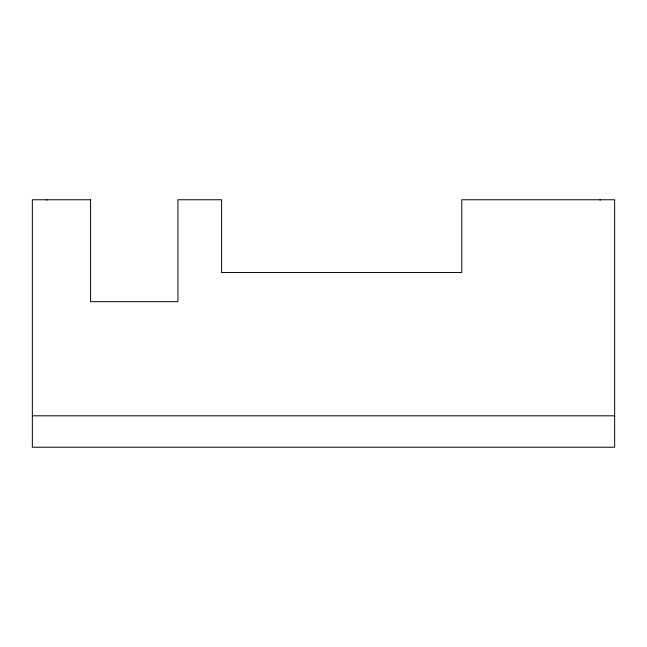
<?xml version="1.0" encoding="UTF-8"?>
<svg xmlns="http://www.w3.org/2000/svg" width="647" height="647" viewBox="0 0 647 647"><rect width="100%" height="100%" fill="white"/><g stroke="black" fill="none" stroke-linecap="round" stroke-linejoin="round"><path stroke-width="0.97" d="M32.35 415.811L614.65 415.811M600.092 199.761L600.092 200.263M46.907 199.761L46.907 200.263M90.58 199.761L32.35 199.761L32.35 447.239L614.65 447.239L614.65 199.761L461.796 199.761L461.796 272.549L221.597 272.549L221.597 199.761L177.925 199.761L177.925 301.664L90.58 301.664L90.58 199.761"/></g></svg>
